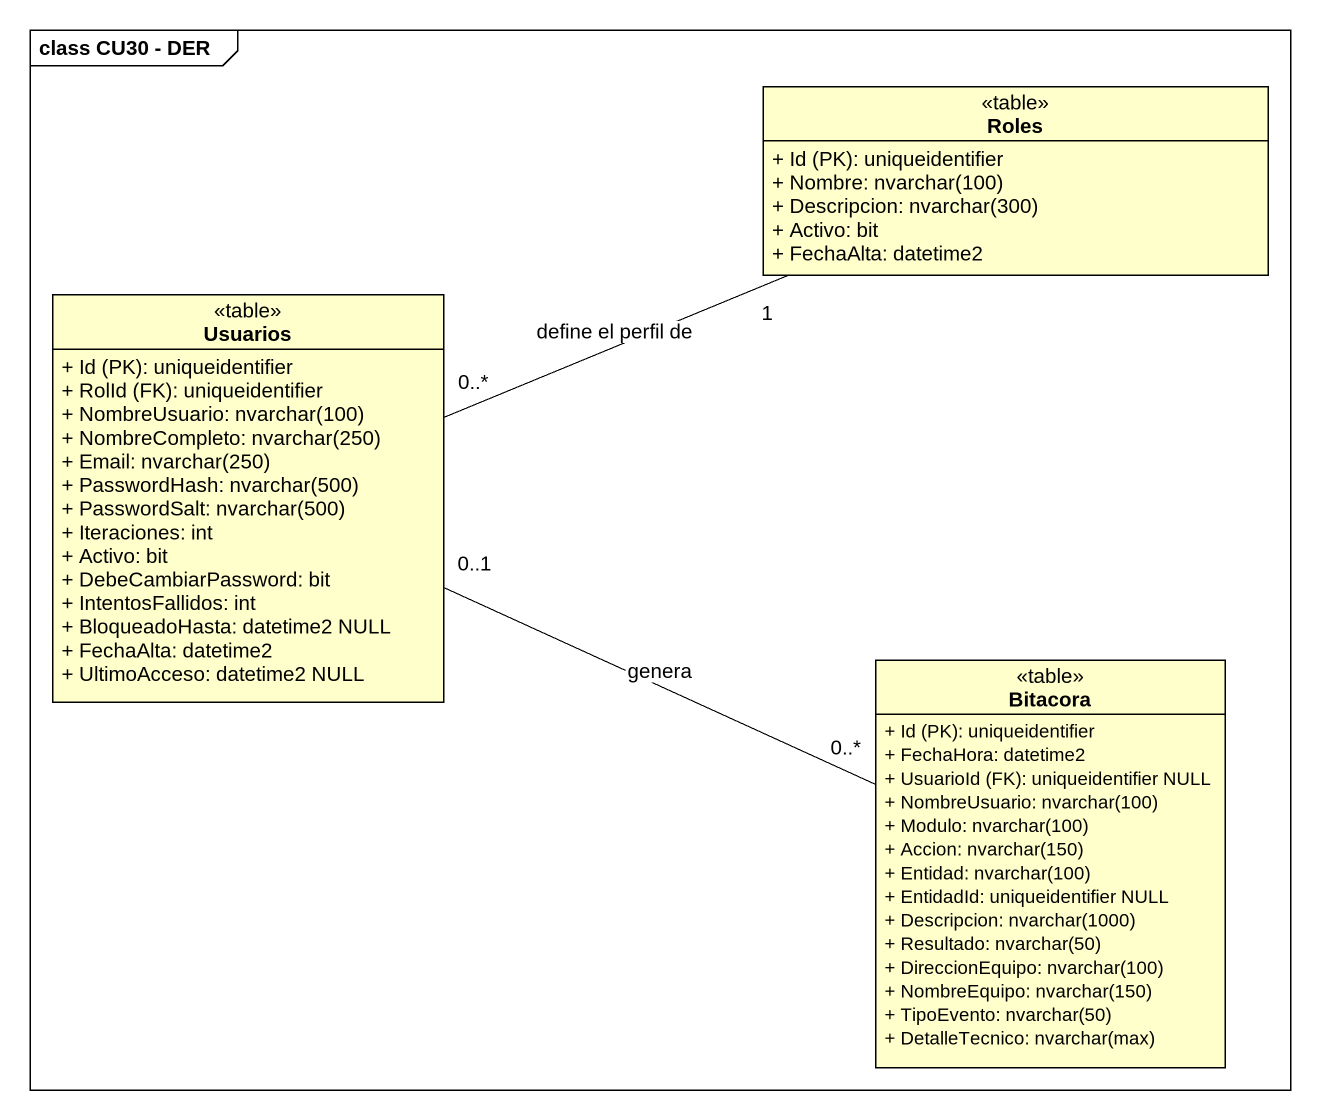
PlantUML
@startuml
mainframe class CU30 - DER
hide circle
hide empty members
skinparam classAttributeIconSize 0
class Roles <<table>> {
  {field} + Id (PK): uniqueidentifier
  {field} + Nombre: nvarchar(100)
  {field} + Descripcion: nvarchar(300)
  + Activo: bit
  + FechaAlta: datetime2
}
class Usuarios <<table>> {
  {field} + Id (PK): uniqueidentifier
  {field} + RolId (FK): uniqueidentifier
  {field} + NombreUsuario: nvarchar(100)
  {field} + NombreCompleto: nvarchar(250)
  {field} + Email: nvarchar(250)
  {field} + PasswordHash: nvarchar(500)
  {field} + PasswordSalt: nvarchar(500)
  + Iteraciones: int
  + Activo: bit
  + DebeCambiarPassword: bit
  + IntentosFallidos: int
  + BloqueadoHasta: datetime2 NULL
  + FechaAlta: datetime2
  + UltimoAcceso: datetime2 NULL
}
class Bitacora <<table>> {
  {field} + Id (PK): uniqueidentifier
  + FechaHora: datetime2
  {field} + UsuarioId (FK): uniqueidentifier NULL
  {field} + NombreUsuario: nvarchar(100)
  {field} + Modulo: nvarchar(100)
  {field} + Accion: nvarchar(150)
  {field} + Entidad: nvarchar(100)
  + EntidadId: uniqueidentifier NULL
  {field} + Descripcion: nvarchar(1000)
  {field} + Resultado: nvarchar(50)
  {field} + DireccionEquipo: nvarchar(100)
  {field} + NombreEquipo: nvarchar(150)
  {field} + TipoEvento: nvarchar(50)
  {field} + DetalleTecnico: nvarchar(max)
}
Usuarios "0..*" -right- "1" Roles : define el perfil de
Bitacora "0..*" -left- "0..1" Usuarios : genera
@enduml
